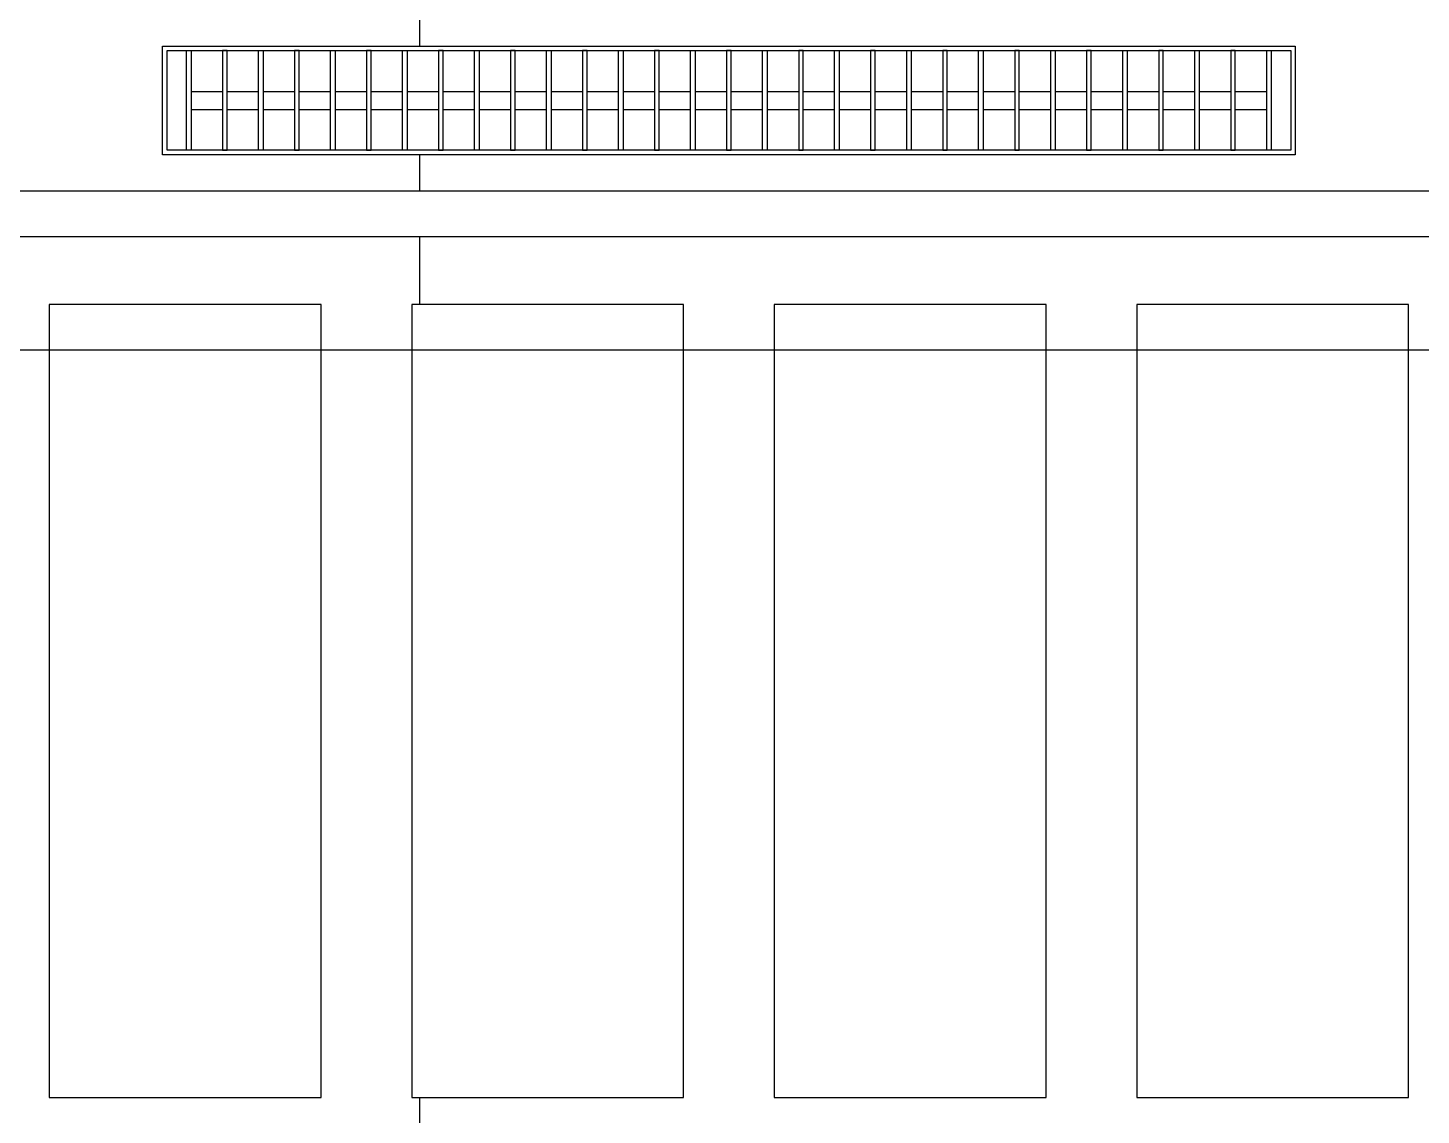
# Model space of a CAD drawing. Header units: millimetres. Extents: x -853432 to -773672, y -18171 to 22484.
# Drawn here: x -806656 to -805118, y -3691 to -2491 of the extents above; entities that cross this region are included whole.
import ezdxf
from ezdxf.xclip import XClip

# ---------------------------------------------------------------- set-up
doc = ezdxf.new("R2010")
doc.units = ezdxf.units.MM
doc.header["$XCLIPFRAME"] = 0
for name, color, linetype in [('000 - WIPEOUT', 250, 'Continuous'), ('001 - ASCESSORIES', 251, 'Continuous'), ('A04_TUBE SERIES', 2, 'Continuous'), ('A11_ALU.SOLID SHEET', 2, 'Continuous')]:
    doc.layers.add(name, color=color, linetype=linetype)
doc.layers.add('A-ANNO-NOTE', color=3, linetype='Continuous', lineweight=25)

# ---------------------------------------------------------------- blocks, each defined once
blk = doc.blocks.new('*U1535')
at = {"color": 3}
for points in [[(-437.5, 1350), (437.5, 1350), (437.5, 1050), (-437.5, 1050)], [(-437.5, 950), (437.5, 950), (437.5, 650), (-437.5, 650)], [(-437.5, 550), (437.5, 550), (437.5, 250), (-437.5, 250)], [(-437.5, 150), (437.5, 150), (437.5, -150), (-437.5, -150)]]:
    blk.add_wipeout(points, dxfattribs=at).dxf.layer = '000 - WIPEOUT'
at = {"layer": 'A11_ALU.SOLID SHEET', "color": 0, "linetype": 'ByBlock'}
for points in [[(-437.5, 1050), (437.5, 1050), (437.5, 1350), (-437.5, 1350)], [(-437.5, 650), (437.5, 650), (437.5, 950), (-437.5, 950)], [(-437.5, 250), (437.5, 250), (437.5, 550), (-437.5, 550)], [(-437.5, -150), (437.5, -150), (437.5, 150), (-437.5, 150)]]:
    blk.add_lwpolyline(points, close=True, dxfattribs=at)
blk = doc.blocks.new('*U1697')
at = {"layer": 'A11_ALU.SOLID SHEET', "color": 0, "linetype": 'ByBlock', "rotation": 90}
blk.add_blockref('*U1535', (-60600, -6813), dxfattribs=at)
blk.add_lwpolyline([(-69547, -6425.5), (-56050, -6425.5), (-56050, -1475.8), (-69547, -1475.8)], close=True)
blk = doc.blocks.new('*U1403')
blk.add_attdef('EXTR.OVL-LENGTH_', (-25, -59.1), '', height=5)
blk.add_wipeout([(-25, -25), (25, 25), (25, 13422), (-25, 13472)]).dxf.layer = '000 - WIPEOUT'
at = {"layer": 'A04_TUBE SERIES', "color": 0}
blk.add_lwpolyline([(-25, -25), (25, 25), (25, 13422), (-25, 13472)], close=True, dxfattribs=at)
blk = doc.blocks.new('A$Ce4e27ef8')
at = {"layer": 'A04_TUBE SERIES', "color": 2, "rotation": 90}
blk.add_blockref('*U1403', (13472, 25), dxfattribs=at)
blk = doc.blocks.new('*U1351')
at = {"color": 1}
blk.add_wipeout([(625, -60), (-625, -60), (-625, 60), (625, 60)], dxfattribs=at).dxf.layer = '000 - WIPEOUT'
at = {"layer": '001 - ASCESSORIES', "color": 0}
blk.add_lwpolyline([(625, -60), (-625, -60), (-625, 60), (625, 60)], close=True, dxfattribs=at)
at = {"layer": '001 - ASCESSORIES'}
for points in [[(620, -55), (-620, -55), (-620, 55), (620, 55)], [(-593.5, -55), (-598.5, -55), (-598.5, 55), (-593.5, 55)], [(-558.8, -55), (-553.8, -55), (-553.8, 55), (-558.8, 55)], [(-514, -55), (-519, -55), (-519, 55), (-514, 55)], [(-479.3, -55), (-474.3, -55), (-474.3, 55), (-479.3, 55)], [(-434.6, -55), (-439.6, -55), (-439.6, 55), (-434.6, 55)], [(-399.8, -55), (-394.8, -55), (-394.8, 55), (-399.8, 55)], [(-355.1, -55), (-360.1, -55), (-360.1, 55), (-355.1, 55)], [(-320.4, -55), (-315.4, -55), (-315.4, 55), (-320.4, 55)], [(-275.6, -55), (-280.6, -55), (-280.6, 55), (-275.6, 55)], [(-240.9, -55), (-235.9, -55), (-235.9, 55), (-240.9, 55)], [(-196.2, -55), (-201.2, -55), (-201.2, 55), (-196.2, 55)], [(-161.4, -55), (-156.4, -55), (-156.4, 55), (-161.4, 55)], [(-116.7, -55), (-121.7, -55), (-121.7, 55), (-116.7, 55)], [(-82, -55), (-77, -55), (-77, 55), (-82, 55)], [(-37.2, -55), (-42.2, -55), (-42.2, 55), (-37.2, 55)], [(-2.5, -55), (2.5, -55), (2.5, 55), (-2.5, 55)], [(42.2, -55), (37.2, -55), (37.2, 55), (42.2, 55)], [(77, -55), (82, -55), (82, 55), (77, 55)], [(121.7, -55), (116.7, -55), (116.7, 55), (121.7, 55)], [(156.4, -55), (161.4, -55), (161.4, 55), (156.4, 55)], [(201.2, -55), (196.2, -55), (196.2, 55), (201.2, 55)], [(235.9, -55), (240.9, -55), (240.9, 55), (235.9, 55)], [(280.6, -55), (275.6, -55), (275.6, 55), (280.6, 55)], [(315.4, -55), (320.4, -55), (320.4, 55), (315.4, 55)], [(360.1, -55), (355.1, -55), (355.1, 55), (360.1, 55)], [(394.8, -55), (399.8, -55), (399.8, 55), (394.8, 55)], [(439.6, -55), (434.6, -55), (434.6, 55), (439.6, 55)], [(474.3, -55), (479.3, -55), (479.3, 55), (474.3, 55)], [(519, -55), (514, -55), (514, 55), (519, 55)], [(553.8, -55), (558.8, -55), (558.8, 55), (553.8, 55)], [(598.5, -55), (593.5, -55), (593.5, 55), (598.5, 55)]]:
    blk.add_lwpolyline(points, close=True, dxfattribs=at)
for points in [[(-593.5, 10), (-558.8, 10)], [(-553.8, 10), (-519, 10)], [(-514, 10), (-479.3, 10)], [(-474.3, 10), (-439.6, 10)], [(-434.6, 10), (-399.8, 10)], [(-394.8, 10), (-360.1, 10)], [(-355.1, 10), (-320.4, 10)], [(-315.4, 10), (-280.6, 10)], [(-275.6, 10), (-240.9, 10)], [(-235.9, 10), (-201.2, 10)], [(-196.2, 10), (-161.4, 10)], [(-156.4, 10), (-121.7, 10)], [(-116.7, 10), (-82, 10)], [(-77, 10), (-42.2, 10)], [(-37.2, 10), (-2.5, 10)], [(2.5, 10), (37.2, 10)], [(42.2, 10), (77, 10)], [(82, 10), (116.7, 10)], [(121.7, 10), (156.4, 10)], [(161.4, 10), (196.2, 10)], [(201.2, 10), (235.9, 10)], [(240.9, 10), (275.6, 10)], [(280.6, 10), (315.4, 10)], [(320.4, 10), (355.1, 10)], [(360.1, 10), (394.8, 10)], [(399.8, 10), (434.6, 10)], [(439.6, 10), (474.3, 10)], [(479.3, 10), (514, 10)], [(519, 10), (553.8, 10)], [(558.8, 10), (593.5, 10)], [(-593.5, -10), (-558.8, -10)], [(-553.8, -10), (-519, -10)], [(-514, -10), (-479.3, -10)], [(-474.3, -10), (-439.6, -10)], [(-434.6, -10), (-399.8, -10)], [(-394.8, -10), (-360.1, -10)], [(-355.1, -10), (-320.4, -10)], [(-315.4, -10), (-280.6, -10)], [(-275.6, -10), (-240.9, -10)], [(-235.9, -10), (-201.2, -10)], [(-196.2, -10), (-161.4, -10)], [(-156.4, -10), (-121.7, -10)], [(-116.7, -10), (-82, -10)], [(-77, -10), (-42.2, -10)], [(-37.2, -10), (-2.5, -10)], [(2.5, -10), (37.2, -10)], [(42.2, -10), (77, -10)], [(82, -10), (116.7, -10)], [(121.7, -10), (156.4, -10)], [(161.4, -10), (196.2, -10)], [(201.2, -10), (235.9, -10)], [(240.9, -10), (275.6, -10)], [(280.6, -10), (315.4, -10)], [(320.4, -10), (355.1, -10)], [(360.1, -10), (394.8, -10)], [(399.8, -10), (434.6, -10)], [(439.6, -10), (474.3, -10)], [(479.3, -10), (514, -10)], [(519, -10), (553.8, -10)], [(558.8, -10), (593.5, -10)]]:
    blk.add_lwpolyline(points, dxfattribs=at)
blk = doc.blocks.new('*U1696')
at = {"layer": 'A11_ALU.SOLID SHEET'}
blk.add_blockref('A$Ce4e27ef8', (-69547, -6300.5), dxfattribs=at)
blk.add_blockref('*U1351', (-61200, -6150.5))

msp = doc.modelspace()

# ---------------------------------------------------------------- linework, layer by layer
at = {"layer": 'A-ANNO-NOTE'}
msp.add_line((-806224, -1915.5), (-806224, -10818.3), dxfattribs=at)

# ---------------------------------------------------------------- next in the draw order: block references
at = {"layer": 'A11_ALU.SOLID SHEET'}
ref = msp.add_blockref('*U1697', (-744682.4, 3579), dxfattribs=at)
XClip(ref).set_block_clipping_path([(-104690.1238047112, -9620.0029952966), (-34092.6543255156, 14392.9971737705)])

# ---------------------------------------------------------------- next in the draw order: block references
ref = msp.add_blockref('*U1696', (-744682.4, 3579))
XClip(ref).set_block_clipping_path([(-104690.1238047112, -9620.0029952966), (-34092.6543255156, 14392.9971737705)])

doc.saveas('drawing.dxf')
